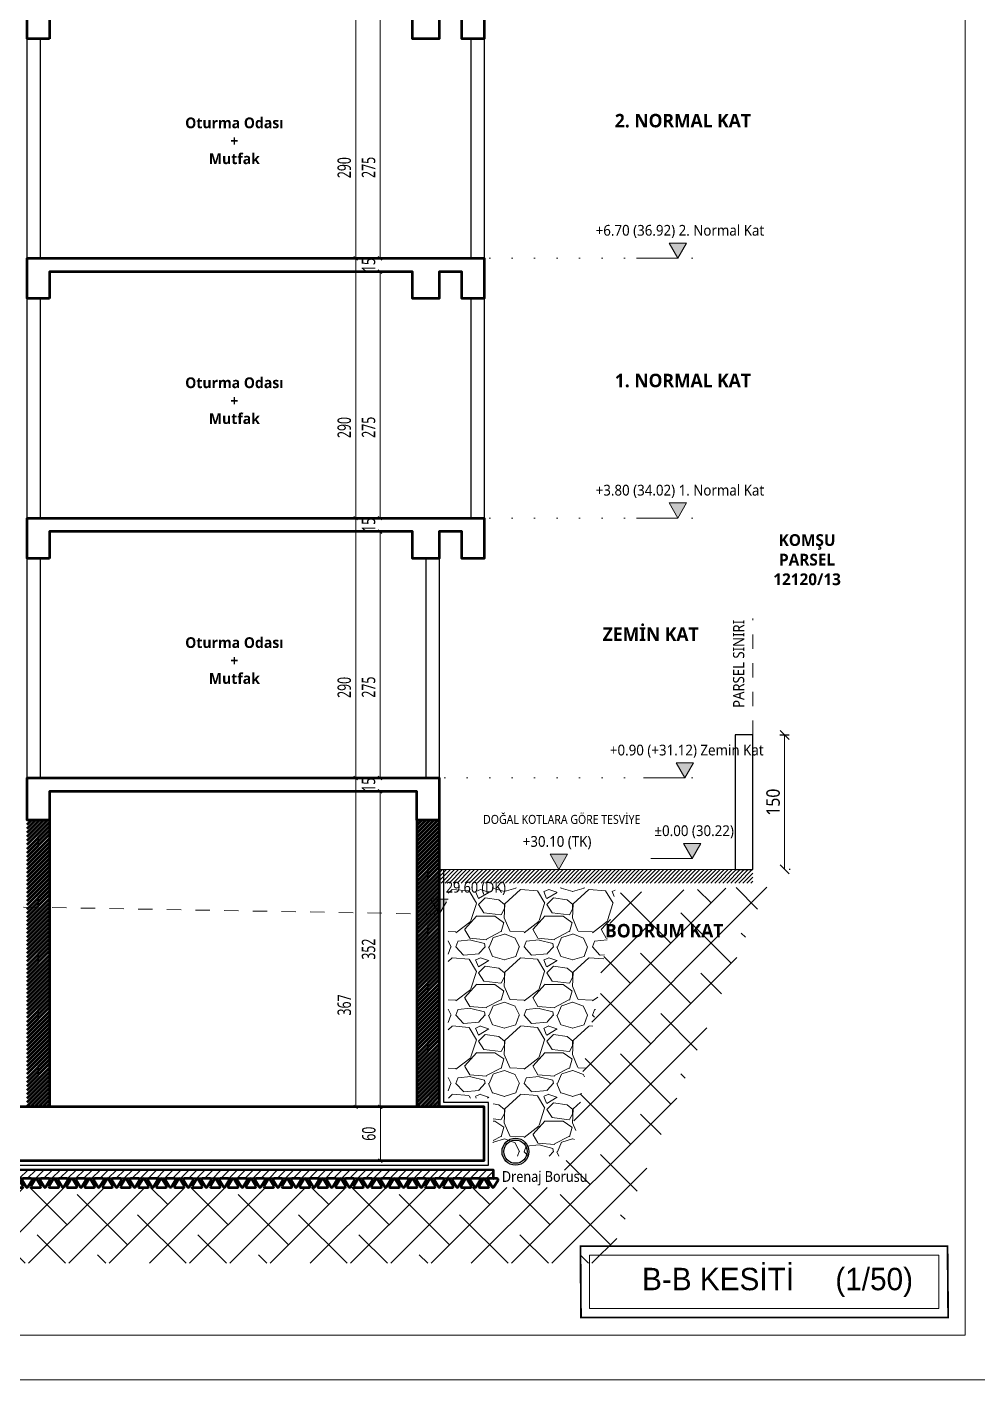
# Model space of a CAD drawing. Header units: metres. Extents: x 14968 to 56958, y -40276 to -31129.
# Drawn here: x 45283 to 46344, y -37376 to -35866 of the extents above; entities that cross this region are included whole.
import ezdxf
from ezdxf.enums import TextEntityAlignment as Align

# ---------------------------------------------------------------- set-up
doc = ezdxf.new("R2010")
doc.units = ezdxf.units.M
doc.linetypes.add('DOT', pattern=[0.25, 0, -0.25])
doc.linetypes.add('JIS_02_1.2', pattern=[64.008, 32.004, -32.004])
doc.layers.get('0').update_dxf_attribs({"lineweight": 13})
doc.layers.get('Defpoints').update_dxf_attribs({"lineweight": 9})
for name, color, linetype, lineweight in [('A ANTET', 7, 'Continuous', 13), ('A DIŞ ZEMİN', 7, 'Continuous', 50), ('A DUVAR', 7, 'Continuous', 25), ('A KESİT BETONARME', 1, 'Continuous', 50), ('A KESİT MERDİVEN', 1, 'Continuous', 50), ('A KOLON TARAMA', 1, 'Continuous', 15), ('A KOT KESİT', 51, 'Continuous', 15), ('A TABİİ ZEMİN ÇİZGİSİ', 81, 'JIS_02_1.2', 9), ('A TOPRAK', 17, 'Continuous', 5), ('A YAZI', 7, 'Continuous', 13), ('A YAZI MALZEME', 131, 'Continuous', 9), ('A YAZI VAZ', 7, 'Continuous', 13), ('A ÖLÇÜ KESİT', 31, 'Continuous', 9)]:
    doc.layers.add(name, color=color, linetype=linetype, lineweight=lineweight)
doc.layers.add('A KOT KESİT KAT HİZASI', color=7, linetype='DOT', lineweight=15, true_color=0xffff7f)
doc.layers.add('A YALITIM', color=6, linetype='BATTING')
doc.styles.add('HİB ARIAL 95', font='arial.ttf', dxfattribs={"width": 0.95})
doc.styles.add('HİB GENISO .9', font='GENISO.ttf', dxfattribs={"width": 0.9})
doc.styles.add('HİB Segoe Semibold', font='')
doc.styles.add('HİB Segoe Semilight .7', font='segoeuisl.ttf', dxfattribs={"width": 0.7})
doc.styles.add('HİB Segoe Semilight .95', font='segoeuisl.ttf', dxfattribs={"width": 0.9})
doc.styles.get('HİB Segoe Semibold').set_extended_font_data('Segoe UI Semibold')
doc.linetypes.add('BATTING', pattern='A,0.00254,-2.54,[134,ltypeshp.shx,S=2.54,R=0,X=-2.54,Y=0],-5.08,[134,ltypeshp.shx,S=2.54,R=180,X=2.54,Y=0],-2.54', length=10.16254)
doc.dimstyles.new('HİB', dxfattribs={"dimtxt": 12, "dimasz": 18, "dimexe": 5, "dimexo": 30, "dimgap": 5, "dimtad": 1, "dimdec": 0, "dimzin": 0, "dimdsep": 46, "dimtxsty": 'HİB GENISO .9', "dimblk": 'CLOSEDBLANK', "dimtsz": 5, "dimcen": 0.09, "dimclrd": 256, "dimclre": 256, "dimclrt": 256, "dimadec": 0, "dimazin": 0, "dimtfac": 1, "dimtdec": 4, "dimtix": 1, "dimtofl": 0, "dimtmove": 0, "dimatfit": 3, "dimfxl": 30, "dimfxlon": 1, "dimtvp": 1, "dimtolj": 1, "dimtzin": 0, "dimlwd": -1, "dimlwe": -3, "dimarcsym": 0})
doc.dimstyles.new('HİB İÇ', dxfattribs={"dimtxt": 15, "dimasz": 18, "dimexe": 3, "dimexo": 10, "dimgap": 5, "dimtad": 1, "dimdec": 0, "dimzin": 0, "dimdsep": 46, "dimtxsty": 'HİB Segoe Semilight .7', "dimblk": 'NONE', "dimblk1": 'NONE', "dimblk2": 'NONE', "dimtsz": 2, "dimcen": 0.09, "dimclrd": 256, "dimclre": 256, "dimclrt": 256, "dimadec": 0, "dimazin": 0, "dimtfac": 1, "dimtdec": 4, "dimtix": 1, "dimtofl": 0, "dimtmove": 0, "dimatfit": 3, "dimfxl": 10, "dimfxlon": 1, "dimtvp": 1, "dimtolj": 1, "dimtzin": 0, "dimlwd": -1, "dimlwe": -3, "dimarcsym": 0})

# ---------------------------------------------------------------- blocks, each defined once
blk = doc.blocks.new('*D784')
at = {"layer": 'A ÖLÇÜ KESİT', "lineweight": -3, "ltscale": 0.5, "transparency": 16777216}
for p, q in [((45639.9, -35834.1), (45646.9, -35834.1)), ((45649.1, -36124.1), (45646.9, -36124.1))]:
    blk.add_line(p, q, dxfattribs=at)
at = {"layer": 'A ÖLÇÜ KESİT', "ltscale": 0.5, "transparency": 16777216}
for p, q in [((45651.9, -35836.1), (45647.9, -35832.1)), ((45649.9, -36124.1), (45649.9, -35834.1)), ((45647.9, -36122.1), (45651.9, -36126.1))]:
    blk.add_line(p, q, dxfattribs=at)
at = {"layer": 'Defpoints', "color": 0, "transparency": 16777216}
for p in [(45649.9, -35834.1), (45649.9, -35834.1), (45659.1, -36124.1)]:
    blk.add_point(p, dxfattribs=at)
at = {"layer": 'A ÖLÇÜ KESİT', "ltscale": 0.5, "transparency": 16777216, "insert": (45637.1, -36023), "char_height": 15, "attachment_point": 5, "rotation": 90, "style": 'HİB Segoe Semilight .7'}
blk.add_mtext('\\A1;290', dxfattribs=at)
blk = doc.blocks.new('_None')
blk = doc.blocks.new('*D783')
at = {"layer": 'A ÖLÇÜ KESİT', "lineweight": -3, "ltscale": 0.5, "transparency": 16777216}
for p, q in [((45672.3, -35849.1), (45680, -35849.1)), ((45681.4, -36124.1), (45674, -36124.1))]:
    blk.add_line(p, q, dxfattribs=at)
at = {"layer": 'A ÖLÇÜ KESİT', "ltscale": 0.5, "transparency": 16777216}
for p, q in [((45679, -35851.1), (45675, -35847.1)), ((45677, -36124.1), (45677, -35849.1)), ((45675, -36122.1), (45679, -36126.1))]:
    blk.add_line(p, q, dxfattribs=at)
at = {"layer": 'Defpoints', "color": 0, "transparency": 16777216}
for p in [(45662.3, -35849.1), (45677, -35849.1), (45691.4, -36124.1)]:
    blk.add_point(p, dxfattribs=at)
at = {"layer": 'A ÖLÇÜ KESİT', "ltscale": 0.5, "transparency": 16777216, "insert": (45664.2, -36022.7), "char_height": 15, "attachment_point": 5, "rotation": 90, "style": 'HİB Segoe Semilight .7'}
blk.add_mtext('\\A1;275', dxfattribs=at)
blk = doc.blocks.new('*D774')
at = {"layer": 'A ÖLÇÜ KESİT', "ltscale": 0.5, "transparency": 16777216}
for p, q in [((45675, -36122.1), (45679, -36126.1)), ((45677, -36124.1), (45677, -36120.1)), ((45679, -36141.1), (45675, -36137.1)), ((45677, -36139.1), (45677, -36143.1))]:
    blk.add_line(p, q, dxfattribs=at)
at = {"layer": 'A ÖLÇÜ KESİT', "lineweight": -3, "ltscale": 0.5, "transparency": 16777216}
for p, q in [((45675, -36124.1), (45680, -36124.1)), ((45672.6, -36139.1), (45680, -36139.1))]:
    blk.add_line(p, q, dxfattribs=at)
at = {"layer": 'Defpoints', "color": 0, "transparency": 16777216}
for p in [(45665, -36124.1), (45677, -36124.1), (45662.6, -36139.1)]:
    blk.add_point(p, dxfattribs=at)
at = {"layer": 'A ÖLÇÜ KESİT', "ltscale": 0.5, "transparency": 16777216, "insert": (45664.2, -36131.6), "char_height": 15, "attachment_point": 5, "rotation": 90, "style": 'HİB Segoe Semilight .7'}
blk.add_mtext('\\A1;15', dxfattribs=at)
blk = doc.blocks.new('*D740')
at = {"layer": 'A ÖLÇÜ KESİT', "lineweight": -3, "ltscale": 0.5}
for p, q in [((46123.1, -36656.1), (46133.4, -36656.1)), ((46134.5, -36806.1), (46133.4, -36806.1))]:
    blk.add_line(p, q, dxfattribs=at)
at = {"layer": 'A ÖLÇÜ KESİT', "ltscale": 0.5}
for p, q in [((46133.4, -36661.1), (46123.4, -36651.1)), ((46128.4, -36806.1), (46128.4, -36656.1)), ((46123.4, -36801.1), (46133.4, -36811.1))]:
    blk.add_line(p, q, dxfattribs=at)
at = {"layer": 'Defpoints', "color": 0}
for p in [(46093.1, -36656.1), (46128.4, -36656.1), (46104.5, -36806.1)]:
    blk.add_point(p, dxfattribs=at)
at = {"layer": 'A ÖLÇÜ KESİT', "ltscale": 0.5, "insert": (46115.6, -36731.1), "char_height": 15, "attachment_point": 5, "rotation": 90, "style": 'HİB Segoe Semilight .95'}
blk.add_mtext('\\A1;150', dxfattribs=at)
blk = doc.blocks.new('_ClosedBlank')
at = {"color": 0, "linetype": 'ByBlock', "lineweight": -2}
for p, q in [((-1, 0.166667), (0, 0)), ((-1, 0.166667), (-1, -0.166667)), ((0, 0), (-1, -0.166667))]:
    blk.add_line(p, q, dxfattribs=at)
blk = doc.blocks.new('KOT KESİT')
at = {"layer": 'A KOT KESİT', "transparency": 33554687}
h = blk.add_hatch(color=256, dxfattribs=at)
h.dxf.hatch_style = 1
h.paths.add_polyline_path([(9.7, 16.9), (-9.7, 16.9), (0, 0)])
at = {"layer": 'A KOT KESİT'}
blk.add_line((0, 0), (46.1, 0), dxfattribs=at)
blk.add_lwpolyline([(9.7, 16.9), (-9.7, 16.9), (0, 0)], close=True, dxfattribs=at)
at = {"layer": 'A KOT KESİT', "ltscale": 100, "transparency": 33554687, "style": 'HİB Segoe Semilight .95', "width": 0.95}
blk.add_attdef('YAZI', text='', height=12, dxfattribs=at).set_placement((-2.1, 25.2), align=Align.CENTER)
blk = doc.blocks.new('TABİİ ZEMİN ÖLÇÜSÜ')
at = {"ltscale": 0.5}
h = blk.add_hatch(color=256, dxfattribs=at)
h.dxf.hatch_style = 1
h.paths.add_polyline_path([(9.7, 16.9), (-9.7, 16.9), (0, 0)])
blk.add_lwpolyline([(9.7, 16.9), (-9.7, 16.9), (0, 0)], close=True, dxfattribs=at)
at = {"ltscale": 0.5, "style": 'HİB Segoe Semilight .95', "width": 0.9}
blk.add_attdef('KOT', text='', height=12, dxfattribs=at).set_placement((-0.1, 30.3), align=Align.MIDDLE)
blk = doc.blocks.new('*D793')
at = {"layer": 'A ÖLÇÜ KESİT', "lineweight": -3, "ltscale": 0.5}
for p, q in [((45686.4, -37071.1), (45674.3, -37071.1)), ((45686.4, -37131.1), (45674.3, -37131.1))]:
    blk.add_line(p, q, dxfattribs=at)
at = {"layer": 'A ÖLÇÜ KESİT', "ltscale": 0.5}
for p, q in [((45679.3, -37073.1), (45675.3, -37069.1)), ((45677.3, -37071.1), (45677.3, -37131.1)), ((45675.3, -37129.1), (45679.3, -37133.1))]:
    blk.add_line(p, q, dxfattribs=at)
at = {"layer": 'Defpoints', "color": 0}
for p in [(45696.4, -37071.1), (45677.3, -37131.1), (45696.4, -37131.1)]:
    blk.add_point(p, dxfattribs=at)
at = {"layer": 'A ÖLÇÜ KESİT', "ltscale": 0.5, "insert": (45664.5, -37101.1), "char_height": 15, "attachment_point": 5, "rotation": 90, "style": 'HİB Segoe Semilight .7'}
blk.add_mtext('\\A1;60', dxfattribs=at)
blk = doc.blocks.new('*D792')
at = {"layer": 'A ÖLÇÜ KESİT', "ltscale": 0.5}
for p, q in [((45679, -36721.1), (45675, -36717.1)), ((45677, -37071.1), (45677, -36719.1)), ((45675, -37069.1), (45679, -37073.1))]:
    blk.add_line(p, q, dxfattribs=at)
at = {"layer": 'A ÖLÇÜ KESİT', "lineweight": -3, "ltscale": 0.5}
for p, q in [((45681.7, -36719.1), (45674, -36719.1)), ((45667.3, -37071.1), (45674, -37071.1))]:
    blk.add_line(p, q, dxfattribs=at)
at = {"layer": 'Defpoints', "color": 0}
for p in [(45677, -36719.1), (45691.7, -36719.1), (45677.3, -37071.1)]:
    blk.add_point(p, dxfattribs=at)
at = {"layer": 'A ÖLÇÜ KESİT', "ltscale": 0.5, "insert": (45664.2, -36895.1), "char_height": 15, "attachment_point": 5, "rotation": 90, "style": 'HİB Segoe Semilight .7'}
blk.add_mtext('\\A1;352', dxfattribs=at)
blk = doc.blocks.new('*D780')
at = {"layer": 'A ÖLÇÜ KESİT', "lineweight": -3, "ltscale": 0.5, "transparency": 16777216}
for p, q in [((45639.9, -36414.1), (45646.9, -36414.1)), ((45649.1, -36704.1), (45646.9, -36704.1))]:
    blk.add_line(p, q, dxfattribs=at)
at = {"layer": 'A ÖLÇÜ KESİT', "ltscale": 0.5, "transparency": 16777216}
for p, q in [((45651.9, -36416.1), (45647.9, -36412.1)), ((45649.9, -36704.1), (45649.9, -36414.1)), ((45647.9, -36702.1), (45651.9, -36706.1))]:
    blk.add_line(p, q, dxfattribs=at)
at = {"layer": 'Defpoints', "color": 0, "transparency": 16777216}
for p in [(45649.9, -36414.1), (45649.9, -36414.1), (45659.1, -36704.1)]:
    blk.add_point(p, dxfattribs=at)
at = {"layer": 'A ÖLÇÜ KESİT', "ltscale": 0.5, "transparency": 16777216, "insert": (45637.1, -36603), "char_height": 15, "attachment_point": 5, "rotation": 90, "style": 'HİB Segoe Semilight .7'}
blk.add_mtext('\\A1;290', dxfattribs=at)
blk = doc.blocks.new('*D779')
at = {"layer": 'A ÖLÇÜ KESİT', "ltscale": 0.5}
for p, q in [((45651.9, -36706.1), (45647.9, -36702.1)), ((45649.9, -37071.1), (45649.9, -36704.1)), ((45647.9, -37069.1), (45651.9, -37073.1))]:
    blk.add_line(p, q, dxfattribs=at)
at = {"layer": 'A ÖLÇÜ KESİT', "lineweight": -3, "ltscale": 0.5}
for p, q in [((45649.1, -36704.1), (45646.9, -36704.1)), ((45649.1, -37071.1), (45646.9, -37071.1))]:
    blk.add_line(p, q, dxfattribs=at)
at = {"layer": 'Defpoints', "color": 0}
for p in [(45649.9, -36704.1), (45659.1, -36704.1), (45659.1, -37071.1)]:
    blk.add_point(p, dxfattribs=at)
at = {"layer": 'A ÖLÇÜ KESİT', "ltscale": 0.5, "insert": (45637.1, -36957.4), "char_height": 15, "attachment_point": 5, "rotation": 90, "style": 'HİB Segoe Semilight .7'}
blk.add_mtext('\\A1;367', dxfattribs=at)
blk = doc.blocks.new('*D773')
at = {"layer": 'A ÖLÇÜ KESİT', "lineweight": -3, "ltscale": 0.5, "transparency": 16777216}
for p, q in [((45672.9, -36414.1), (45680, -36414.1)), ((45672.3, -36429.1), (45680, -36429.1))]:
    blk.add_line(p, q, dxfattribs=at)
at = {"layer": 'A ÖLÇÜ KESİT', "ltscale": 0.5, "transparency": 16777216}
for p, q in [((45675, -36412.1), (45679, -36416.1)), ((45677, -36414.1), (45677, -36410.1)), ((45679, -36431.1), (45675, -36427.1)), ((45677, -36429.1), (45677, -36433.1))]:
    blk.add_line(p, q, dxfattribs=at)
at = {"layer": 'Defpoints', "color": 0, "transparency": 16777216}
for p in [(45662.9, -36414.1), (45677, -36414.1), (45662.3, -36429.1)]:
    blk.add_point(p, dxfattribs=at)
at = {"layer": 'A ÖLÇÜ KESİT', "ltscale": 0.5, "transparency": 16777216, "insert": (45664.2, -36421.6), "char_height": 15, "attachment_point": 5, "rotation": 90, "style": 'HİB Segoe Semilight .7'}
blk.add_mtext('\\A1;15', dxfattribs=at)
blk = doc.blocks.new('*D772')
at = {"layer": 'A ÖLÇÜ KESİT', "lineweight": -3, "ltscale": 0.5, "transparency": 16777216}
for p, q in [((45672.3, -36429.1), (45680, -36429.1)), ((45681.4, -36704.1), (45674, -36704.1))]:
    blk.add_line(p, q, dxfattribs=at)
at = {"layer": 'A ÖLÇÜ KESİT', "ltscale": 0.5, "transparency": 16777216}
for p, q in [((45679, -36431.1), (45675, -36427.1)), ((45677, -36704.1), (45677, -36429.1)), ((45675, -36702.1), (45679, -36706.1))]:
    blk.add_line(p, q, dxfattribs=at)
at = {"layer": 'Defpoints', "color": 0, "transparency": 16777216}
for p in [(45662.3, -36429.1), (45677, -36429.1), (45691.4, -36704.1)]:
    blk.add_point(p, dxfattribs=at)
at = {"layer": 'A ÖLÇÜ KESİT', "ltscale": 0.5, "transparency": 16777216, "insert": (45664.2, -36602.7), "char_height": 15, "attachment_point": 5, "rotation": 90, "style": 'HİB Segoe Semilight .7'}
blk.add_mtext('\\A1;275', dxfattribs=at)
blk = doc.blocks.new('*D771')
at = {"layer": 'A ÖLÇÜ KESİT', "ltscale": 0.5, "transparency": 16777216}
for p, q in [((45675, -36702.1), (45679, -36706.1)), ((45677, -36704.1), (45677, -36700.1)), ((45679, -36721.1), (45675, -36717.1)), ((45677, -36719.1), (45677, -36723.1))]:
    blk.add_line(p, q, dxfattribs=at)
at = {"layer": 'A ÖLÇÜ KESİT', "lineweight": -3, "ltscale": 0.5, "transparency": 16777216}
for p, q in [((45681.4, -36704.1), (45674, -36704.1)), ((45681.7, -36719.1), (45674, -36719.1))]:
    blk.add_line(p, q, dxfattribs=at)
at = {"layer": 'Defpoints', "color": 0, "transparency": 16777216}
for p in [(45677, -36704.1), (45691.4, -36704.1), (45691.7, -36719.1)]:
    blk.add_point(p, dxfattribs=at)
at = {"layer": 'A ÖLÇÜ KESİT', "ltscale": 0.5, "transparency": 16777216, "insert": (45664.2, -36711.6), "char_height": 15, "attachment_point": 5, "rotation": 90, "style": 'HİB Segoe Semilight .7'}
blk.add_mtext('\\A1;15', dxfattribs=at)
blk = doc.blocks.new('*D782')
at = {"layer": 'A ÖLÇÜ KESİT', "lineweight": -3, "ltscale": 0.5, "transparency": 16777216}
for p, q in [((45639.9, -36124.1), (45646.9, -36124.1)), ((45649.1, -36414.1), (45646.9, -36414.1))]:
    blk.add_line(p, q, dxfattribs=at)
at = {"layer": 'A ÖLÇÜ KESİT', "ltscale": 0.5, "transparency": 16777216}
for p, q in [((45651.9, -36126.1), (45647.9, -36122.1)), ((45649.9, -36414.1), (45649.9, -36124.1)), ((45647.9, -36412.1), (45651.9, -36416.1))]:
    blk.add_line(p, q, dxfattribs=at)
at = {"layer": 'Defpoints', "color": 0, "transparency": 16777216}
for p in [(45649.9, -36124.1), (45649.9, -36124.1), (45659.1, -36414.1)]:
    blk.add_point(p, dxfattribs=at)
at = {"layer": 'A ÖLÇÜ KESİT', "ltscale": 0.5, "transparency": 16777216, "insert": (45637.1, -36313), "char_height": 15, "attachment_point": 5, "rotation": 90, "style": 'HİB Segoe Semilight .7'}
blk.add_mtext('\\A1;290', dxfattribs=at)
blk = doc.blocks.new('*D781')
at = {"layer": 'A ÖLÇÜ KESİT', "lineweight": -3, "ltscale": 0.5, "transparency": 16777216}
for p, q in [((45672.3, -36139.1), (45680, -36139.1)), ((45681.4, -36414.1), (45674, -36414.1))]:
    blk.add_line(p, q, dxfattribs=at)
at = {"layer": 'A ÖLÇÜ KESİT', "ltscale": 0.5, "transparency": 16777216}
for p, q in [((45679, -36141.1), (45675, -36137.1)), ((45677, -36414.1), (45677, -36139.1)), ((45675, -36412.1), (45679, -36416.1))]:
    blk.add_line(p, q, dxfattribs=at)
at = {"layer": 'Defpoints', "color": 0, "transparency": 16777216}
for p in [(45662.3, -36139.1), (45677, -36139.1), (45691.4, -36414.1)]:
    blk.add_point(p, dxfattribs=at)
at = {"layer": 'A ÖLÇÜ KESİT', "ltscale": 0.5, "transparency": 16777216, "insert": (45664.2, -36312.7), "char_height": 15, "attachment_point": 5, "rotation": 90, "style": 'HİB Segoe Semilight .7'}
blk.add_mtext('\\A1;275', dxfattribs=at)
blk = doc.blocks.new('*U726')
at = {"layer": 'A KESİT BETONARME', "ltscale": 0.5}
for points in [[(-10.5, -3.3, 0.57735), (-9.5, -5), (-0.5, -5, 0.57735), (0.4, -3.3), (-4.1, 4.4, 0.57735), (-6, 4.4)], [(10.5, 3.3, 0.57735), (9.5, 5), (0.5, 5, 0.57735), (-0.4, 3.3), (4.1, -4.4, 0.57735), (6, -4.4)]]:
    blk.add_lwpolyline(points, format="xyb", close=True, dxfattribs=at)
blk = doc.blocks.new('*U725')
at = {"layer": 'A KESİT BETONARME', "color": 0, "linetype": 'ByBlock', "lineweight": -2, "transparency": 16777216}
for p in [(0, 0), (20, 0), (40, 0), (60, 0), (80, 0), (100, 0), (120, 0), (140, 0), (160, 0), (180, 0), (200, 0), (220, 0), (240, 0), (260, 0), (280, 0), (300, 0), (320, 0), (340, 0), (360, 0), (380, 0), (400, 0), (420, 0), (440, 0), (460, 0), (480, 0), (500, 0), (520, 0), (540, 0), (560, 0), (580, 0), (600, 0), (620, 0), (640, 0), (660, 0), (680, 0), (700, 0), (720, 0), (740, 0), (760, 0), (780, 0), (800, 0), (820, 0), (840, 0), (860, 0), (880, 0), (900, 0), (920, 0), (940, 0), (960, 0), (980, 0), (1000, 0), (1020, 0), (1040, 0), (1060, 0), (1080, 0), (1100, 0), (1120, 0), (1140, 0), (1160, 0), (1180, 0), (1200, 0), (1220, 0), (1240, 0), (1260, 0), (1280, 0)]:
    blk.add_blockref('*U726', p, dxfattribs=at)

msp = doc.modelspace()

# ---------------------------------------------------------------- hatches: boundary and pattern name
at = {"layer": 'A DUVAR', "ltscale": 0.5, "true_color": 0x848484, "transparency": 33554687}
h = msp.add_hatch(dxfattribs=at)
h.set_pattern_fill('ANSI31', color=252)
h.set_pattern_definition([(45, (2087.4495, -5372.5457), (-2.24506403, 2.24506403), [])])
h.paths.add_polyline_path([(46092.9, -36821.3), (46092.9, -36806.3), (45743.3, -36806.3), (45743.3, -36821.3)])
at = {"layer": 'A KESİT MERDİVEN', "ltscale": 0.5, "transparency": 33554687}
h = msp.add_hatch(dxfattribs=at)
h.set_pattern_fill('ANSI31', color=256)
h.paths.add_polyline_path([(44598.1, -36751.1), (44573.1, -36751.1), (44573.1, -37071.1), (44598.1, -37071.1)])
h.paths.add_polyline_path([(45033.1, -36751.1), (45008.1, -36751.1), (45008.1, -37071.1), (45033.1, -37071.1), (45033.1, -36813.4), (45033.1, -36794.1)])
h.paths.add_polyline_path([(45308.1, -36751.1), (45283.1, -36751.1), (45283.1, -36794.1), (45283.1, -36813.4), (45283.1, -37071.1), (45308.1, -37071.1)])
h.paths.add_polyline_path([(45743.1, -37071.1), (45743.1, -36751.1), (45718.1, -36751.1), (45718.1, -37071.1)])
at = {"layer": 'A KOLON TARAMA', "ltscale": 100, "transparency": 33554687}
h = msp.add_hatch(dxfattribs=at)
h.set_pattern_fill('ANSI31', color=256, scale=2)
h.set_pattern_definition([(45, (25742.297, -31933.692), (-4.490128, 4.490128), [])])
h.paths.add_polyline_path([(44513.1, -37141.1), (45803.1, -37141.3), (45803.1, -37151.3), (44513.1, -37151.1)])
at = {"layer": 'A TOPRAK', "ltscale": 0.5, "transparency": 33554687}
h = msp.add_hatch(dxfattribs=at)
h.set_pattern_fill('ANSI38-METRIC', color=256, scale=10)
h.set_pattern_definition([(45, (0, -2), (-22.45064, 22.45064), []), (135, (0, -2), (-67.351921, 22.45064), [79.375, -47.625])])
h.paths.add_polyline_path([(44379.8, -36941.9), (44375.5, -36811.2), (44050.7, -36811.2), (44232.5, -37245.7), (45929.3, -37245.7), (46109.1, -36824.9), (45939.8, -36832.4), (45879.3, -37161.1), (44435.9, -37161.1)])
at = {"layer": 'A TOPRAK', "ltscale": 0.5, "true_color": 0x848484, "transparency": 33554687}
h = msp.add_hatch(dxfattribs=at)
h.set_pattern_fill('GRAVL1', color=252, scale=3)
h.set_pattern_definition([(228.0128, (2207.46, -5346.359), (-609.5998653, -685.80010223), [10.25164, -1014.91451]), (184.9697, (2200.6022, -5353.979), (914.40008013, 76.1993376), [17.59214, -1741.62148]), (132.5104, (2183.076, -5355.503), (761.99929274, -838.20066095), [12.40445, -1228.04164]), (267.2737, (2153.3582, -5374.553), (76.19969655, 1524.00002248), [16.02014, -1585.99312]), (292.8337, (2152.596, -5390.555), (-381.0007548, 914.39972658), [15.70901, -1555.19422]), (357.2737, (2158.6922, -5405.033), (-1524.00002248, 76.19969655), [16.02014, -1585.99312]), (37.6942, (2174.6942, -5405.795), (-990.60055974, -761.99926887), [21.18581, -2097.39349]), (72.2553, (2191.4582, -5392.841), (533.40082012, 1676.39971282), [20.00159, -1980.15766]), (121.4296, (2197.5542, -5373.791), (-609.60062744, 990.59962178), [16.07439, -1591.36636]), (175.2364, (2189.172, -5360.075), (838.2000721, -76.1993548), [18.3514, -899.21814]), (222.3974, (2170.8842, -5358.551), (-914.40056015, -838.19939665), [23.73234, -2349.50317]), (138.8141, (2228.796, -5375.315), (-533.4002245, 457.1997953), [8.10014, -801.91691]), (171.4692, (2222.7, -5369.981), (990.5998693, -152.40060275), [15.41046, -1525.63914]), (225, (2207.46, -5367.695), (-1e-14, -76.200024), [10.77628, -96.98675]), (203.1986, (2202.126, -5358.551), (380.9999795, 152.400101), [5.80324, -574.51866]), (291.8014, (2196.792, -5360.837), (-76.199993, 228.6000208), [8.20697, -402.1426]), (30.9638, (2199.84, -5368.457), (228.5998493, 152.4001892), [13.32959, -430.98895]), (161.5651, (2211.27, -5361.6), (152.400033, -76.199878), [9.63861, -231.32697]), (16.3895, (2152.596, -5360.837), (762.00016752, 228.5994445), [13.50264, -1336.76479]), (70.3462, (2165.55, -5357.027), (-304.79963785, -838.20016273), [11.32797, -1121.46649]), (293.1986, (2211.27, -5346.359), (-152.400101, 380.9999795), [11.6064, -568.7155]), (343.6105, (2215.842, -5357.027), (-762.00016752, 228.5994445), [13.50264, -1336.76479]), (339.444, (2152.596, -5408.081), (-381.0001406, 152.399695), [13.02106, -638.03205]), (294.7751, (2164.788, -5412.653), (-380.9994048, 838.20026074), [10.91016, -1080.1078]), (66.8014, (2212.032, -5422.559), (152.400101, 380.9999795), [11.6064, -568.7155]), (17.354, (2216.604, -5411.891), (-990.60015386, -304.79958107), [12.77348, -1264.57131]), (69.444, (2174.694, -5422.559), (-152.399695, -381.0001406), [6.51053, -644.54258]), (101.3099, (2207.46, -5422.559), (-76.1998196, 304.8000573), [3.88544, -384.65981]), (165.9638, (2206.698, -5418.75), (228.6000416, -76.199852), [15.70901, -298.47159]), (186.009, (2191.458, -5414.939), (761.99998102, 76.199948), [14.55801, -1441.24093]), (303.6901, (2199.84, -5375.315), (-76.200102, 152.399966), [10.98972, -263.75327]), (353.1572, (2205.9362, -5384.459), (1295.39995165, -152.40060944), [19.1867, -1899.4803]), (60.9454, (2224.986, -5386.745), (-304.8000021, -533.4000293), [7.84525, -776.68176]), (90, (2228.796, -5379.89), (-76.2, 76.2), [4.572, -71.628]), (120.2564, (2189.934, -5412.653), (304.7996104, -533.40018714), [10.58601, -1048.01822]), (48.0128, (2184.6, -5403.509), (609.5998653, 685.80010223), [20.50329, -1004.66286]), (0, (2198.316, -5388.27), (76.2, 76.2), [19.812, -56.388]), (325.3048, (2218.128, -5388.269), (-761.99956253, 533.40065605), [12.04829, -1192.77948]), (254.0546, (2228.034, -5395.127), (-76.1999916, -304.8000097), [11.09487, -543.64951]), (207.646, (2224.9862, -5405.795), (-1447.7996805, -762.00058774), [18.06435, -1788.37392]), (175.4261, (2208.9842, -5414.177), (-990.60004254, 76.19960385), [19.11088, -1891.97544])])
h.paths.add_polyline_path([(45939.8, -36826.4), (45753.1, -36826.4), (45753.1, -37061.3), (45803.1, -37061.3), (45803.1, -37126.3), (45890.7, -37126.3)])

# ---------------------------------------------------------------- linework, layer by layer
at = {"layer": 'A ANTET'}
msp.add_lwpolyline([(28638.9, -34475.9), (56958.3, -34475.9), (56958.3, -37375.9), (28638.9, -37375.9)], close=True, dxfattribs=at)
at = {"layer": 'A ANTET', "linetype": 'ByBlock', "ltscale": 100}
msp.add_lwpolyline([(45901.2, -37306.2, 2.02, 2.02, 0), (46310.9, -37306.2, 2.02, 2.02, 0), (46310.2, -37226.5, 2.02, 2.02, 0), (45900.6, -37226.5, 2.02, 2.02, 0)], format="xyseb", close=True, dxfattribs=at)
msp.add_lwpolyline([(45910.7, -37236.6), (46300.4, -37236.6), (46300.4, -37296.1), (45910.7, -37296.1)], close=True, dxfattribs=at)
at = {"layer": 'A DIŞ ZEMİN', "ltscale": 0.5}
msp.add_lwpolyline([(46093.1, -36806.1, 1, 1, 0), (45743.1, -36806.1, 1, 1, 0)], format="xyseb", dxfattribs=at)
at = {"layer": 'A DUVAR', "ltscale": 0.5}
for p, q in [((45283.1, -36124.1), (45283.1, -35879.1)), ((45298.1, -36124.1), (45298.1, -35879.1)), ((45778.1, -35879.1), (45778.1, -36124.1)), ((45793.1, -35879.1), (45793.1, -36124.1)), ((45283.1, -36414.1), (45283.1, -36169.1)), ((45298.1, -36414.1), (45298.1, -36169.1)), ((45778.1, -36169.1), (45778.1, -36414.1)), ((45793.1, -36169.1), (45793.1, -36414.1)), ((45283.1, -36704.1), (45283.1, -36459.1)), ((45298.1, -36704.1), (45298.1, -36459.1)), ((45728.1, -36459.1), (45728.1, -36704.1)), ((45743.1, -36459.1), (45743.1, -36704.1))]:
    msp.add_line(p, q, dxfattribs=at)
at = {"layer": 'A DUVAR'}
msp.add_lwpolyline([(46093.1, -36656.1), (46073.1, -36656.1), (46073.1, -36806.1), (46093.1, -36806.1)], close=True, dxfattribs=at)
at = {"layer": 'A DUVAR', "linetype": 'ByBlock', "ltscale": 100}
for radius in [15, 13]:
    msp.add_circle((45828.1, -37121.1), radius, dxfattribs=at)
at = {"layer": 'A KESİT BETONARME', "ltscale": 0.5}
for p, q in [((45308.1, -36751.1), (45308.1, -37071.1)), ((45718.1, -36751.1), (45718.1, -37071.1)), ((45743.1, -36751.1), (45743.1, -37071.1))]:
    msp.add_line(p, q, dxfattribs=at)
for points in [[(45308.1, -35879.1), (45283.1, -35879.1), (45283.1, -35834.1), (45793.1, -35834.1), (45793.1, -35879.1), (45768.1, -35879.1), (45768.1, -35849.1), (45743.1, -35849.1), (45743.1, -35879.1), (45713.1, -35879.1), (45713.1, -35849.1), (45308.1, -35849.1)], [(45308.1, -36169.1), (45283.1, -36169.1), (45283.1, -36124.1), (45793.1, -36124.1), (45793.1, -36169.1), (45768.1, -36169.1), (45768.1, -36139.1), (45743.1, -36139.1), (45743.1, -36169.1), (45713.1, -36169.1), (45713.1, -36139.1), (45308.1, -36139.1)], [(45308.1, -36459.1), (45283.1, -36459.1), (45283.1, -36414.1), (45793.1, -36414.1), (45793.1, -36459.1), (45768.1, -36459.1), (45768.1, -36429.1), (45743.1, -36429.1), (45743.1, -36459.1), (45713.1, -36459.1), (45713.1, -36429.1), (45308.1, -36429.1)], [(45743.1, -36751.1), (45718.1, -36751.1), (45718.1, -36719.1), (45308.1, -36719.1), (45308.1, -36751.1), (45283.1, -36751.1), (45283.1, -36704.1), (45743.1, -36704.1)], [(44523.1, -37131.1), (45793.1, -37131.1), (45793.1, -37071.1), (44523.1, -37071.1)]]:
    msp.add_lwpolyline(points, close=True, dxfattribs=at)
at = {"layer": 'A KESİT BETONARME', "linetype": 'ByBlock', "ltscale": 100}
msp.add_lwpolyline([(44513.1, -37141.1), (45803.1, -37141.3), (45803.1, -37151.3), (44513.1, -37151.1)], close=True, dxfattribs=at)
at = {"layer": 'A KOT KESİT KAT HİZASI', "ltscale": 100}
for p, q in [((46025.2, -36124.1), (44448.5, -36124.1)), ((46025.2, -36414.1), (44448.5, -36414.1)), ((46025.2, -36704.1), (44448.5, -36704.1))]:
    msp.add_line(p, q, dxfattribs=at)
at = {"layer": 'A TABİİ ZEMİN ÇİZGİSİ', "ltscale": 0.5}
for p, q in [((46093.1, -36656.1), (46093.1, -36526.1)), ((45743.1, -36856.1), (44573.1, -36836.1))]:
    msp.add_line(p, q, dxfattribs=at)
at = {"layer": 'A YALITIM', "ltscale": 0.5}
msp.add_lwpolyline([(44568.1, -36796.1), (44568.1, -37066.1), (44518.1, -37066.1), (44518.1, -37136.1), (45798.1, -37136.1), (45798.1, -37066.1), (45748.1, -37066.1), (45748.1, -36806.1)], dxfattribs=at)
at = {"layer": 'A YAZI VAZ', "ltscale": 0.5}
msp.add_lwpolyline([(43800.4, -34525.9), (46330, -34525.9), (46330, -37325.9), (43800.4, -37325.9)], close=True, dxfattribs=at)

# ---------------------------------------------------------------- block references
at = {"layer": 'A KESİT BETONARME', "linetype": 'ByBlock', "ltscale": 100}
msp.add_blockref('*U725', (44518.1, -37156.1), dxfattribs=at)
at = {"layer": 'A KOT KESİT'}
ref = msp.add_blockref('KOT KESİT', (46009.4, -36124.1), dxfattribs=dict(at, xscale=-1))
ref.add_attrib('YAZI', '+6.70 (36.92) 2. Normal Kat', dxfattribs={"ltscale": 100, "transparency": 33554687, "height": 12, "style": 'HİB Segoe Semilight .95', "width": 0.95}).set_placement((46011.6, -36098.9), align=Align.CENTER)
ref = msp.add_blockref('KOT KESİT', (46009.4, -36414.1), dxfattribs=dict(at, xscale=-1))
ref.add_attrib('YAZI', '+3.80 (34.02) 1. Normal Kat', dxfattribs={"ltscale": 100, "transparency": 33554687, "height": 12, "style": 'HİB Segoe Semilight .95', "width": 0.95}).set_placement((46011.6, -36388.9), align=Align.CENTER)
ref = msp.add_blockref('KOT KESİT', (46017, -36704.1), dxfattribs=dict(at, xscale=-1))
ref.add_attrib('YAZI', '+0.90 (+31.12) Zemin Kat', dxfattribs={"ltscale": 100, "transparency": 33554687, "height": 12, "style": 'HİB Segoe Semilight .95', "width": 0.95}).set_placement((46019.2, -36678.9), align=Align.CENTER)
ref = msp.add_blockref('KOT KESİT', (46025.3, -36794.1), dxfattribs=dict(at, xscale=-1))
ref.add_attrib('YAZI', '%%P0.00 (30.22)', dxfattribs={"ltscale": 100, "transparency": 33554687, "height": 12, "style": 'HİB Segoe Semilight .95', "width": 0.95}).set_placement((46027.5, -36768.9), align=Align.CENTER)
msp.add_blockref('KOT KESİT', (45876.6, -36806.1), dxfattribs=at).add_auto_attribs({'YAZI': '+30.10 (TK)'})
at = {"layer": 'A TABİİ ZEMİN ÇİZGİSİ', "color": 2, "ltscale": 0.5}
ref = msp.add_blockref('TABİİ ZEMİN ÖLÇÜSÜ', (45743.1, -36856.1), dxfattribs=at)
ref.add_attrib('KOT', '29.60 (DK)', dxfattribs={"ltscale": 0.5, "height": 12, "style": 'HİB Segoe Semilight .95', "width": 0.9}).set_placement((45783.9, -36827.2), align=Align.MIDDLE)

# ---------------------------------------------------------------- texts
at = {"layer": 'A ANTET', "linetype": 'ByBlock', "ltscale": 100, "insert": (46120.5, -37267), "char_height": 25, "width": 380.289, "attachment_point": 5, "style": 'HİB ARIAL 95'}
msp.add_mtext('B-B KESİTİ     (1/50)', dxfattribs=at)
at = {"layer": 'A YAZI', "ltscale": 100}
for s, insert, char_height, width, attachment_point, style in [('\\pxi-3,l4,qc,t4;2. NORMAL KAT', (45874.4, -35963), 15, 265.894, 1, 'HİB Segoe Semibold'), ('Oturma Odası\\P+\\PMutfak', (45514.4, -36019.2), 12, 257.244, 8, 'HİB Segoe Semibold'), ('Oturma Odası\\P+\\PMutfak', (45514.4, -36309.2), 12, 257.244, 8, 'HİB Segoe Semibold'), ('\\pxi-3,l4,qc,t4;1. NORMAL KAT', (45874.4, -36253), 15, 265.894, 1, 'HİB Segoe Semibold'), ('\\pxqc;KOMŞU\\PPARSEL\\P12120/13', (46139, -36432), 13.125, 28.908, 1, 'HİB Segoe Semibold'), ('\\pxqc;ZEMİN KAT', (45866.5, -36536.1), 15, 224.885, 1, 'HİB Segoe Semibold'), ('Oturma Odası\\P+\\PMutfak', (45514.4, -36599.2), 12, 257.244, 8, 'HİB Segoe Semibold'), ('\\pxqc;DOĞAL KOTLARA GÖRE TESVİYE', (45743.1, -36745.3), 10, 273.264, 1, 'HİB Segoe Semilight .95'), ('\\pxqc;BODRUM KAT', (45881.6, -36867), 15, 224.885, 1, 'HİB Segoe Semibold')]:
    msp.add_mtext(s, dxfattribs=dict(at, insert=insert, char_height=char_height, width=width, attachment_point=attachment_point, style=style))
at = {"layer": 'A YAZI', "ltscale": 0.5, "insert": (46083.5, -36657.1), "char_height": 12.5, "width": 160.632, "attachment_point": 7, "rotation": 90, "style": 'HİB Segoe Semilight .95'}
msp.add_mtext('\\pxqc;PARSEL SINIRI', dxfattribs=at)
at = {"layer": 'A YAZI MALZEME', "ltscale": 100, "insert": (45908.4, -37142.8), "char_height": 12, "width": 104.156, "attachment_point": 3, "style": 'HİB Segoe Semilight .95'}
msp.add_mtext('Drenaj Borusu', dxfattribs=at)

# ---------------------------------------------------------------- dimensions: what is measured, and where the dimension line sits
at = {"layer": 'A ÖLÇÜ KESİT', "ltscale": 0.5}
for base, p1, p2, picture, middle in [((45649.9, -35834.1), (45659.1, -36124.1), (45649.9, -35834.1), '*D784', (45649.9, -36023)), ((45677, -35849.1), (45691.4, -36124.1), (45662.3, -35849.1), '*D783', (45677, -36022.7)), ((45649.9, -36124.1), (45659.1, -36414.1), (45649.9, -36124.1), '*D782', (45649.9, -36313)), ((45677, -36139.1), (45691.4, -36414.1), (45662.3, -36139.1), '*D781', (45677, -36312.7)), ((45649.9, -36414.1), (45659.1, -36704.1), (45649.9, -36414.1), '*D780', (45649.9, -36603)), ((45677, -36429.1), (45691.4, -36704.1), (45662.3, -36429.1), '*D772', (45677, -36602.7)), ((45649.9, -36704.1), (45659.1, -37071.1), (45659.1, -36704.1), '*D779', (45649.9, -36957.4))]:
    dim = msp.add_linear_dim(base=base, p1=p1, p2=p2, angle=90, dimstyle='HİB İÇ', dxfattribs=at)
    dim.commit()
    dim.dimension.update_dxf_attribs({"geometry": picture, "text_midpoint": middle, "dimtype": 160})
for base, p1, p2, picture, middle in [((45677, -36124.1), (45662.6, -36139.1), (45665, -36124.1), '*D774', (45664.2, -36131.6)), ((45677, -36414.1), (45662.3, -36429.1), (45662.9, -36414.1), '*D773', (45664.2, -36421.6)), ((45677, -36704.1), (45691.7, -36719.1), (45691.4, -36704.1), '*D771', (45664.2, -36711.6)), ((45677, -36719.1), (45677.3, -37071.1), (45691.7, -36719.1), '*D792', (45664.2, -36895.1)), ((45677.3, -37131.1), (45696.4, -37071.1), (45696.4, -37131.1), '*D793', (45664.5, -37101.1))]:
    dim = msp.add_linear_dim(base=base, p1=p1, p2=p2, angle=90, dimstyle='HİB İÇ', dxfattribs=at)
    dim.commit()
    dim.dimension.update_dxf_attribs({"geometry": picture, "text_midpoint": middle})
dim = msp.add_linear_dim(base=(46128.4, -36656.1), p1=(46104.5, -36806.1), p2=(46093.1, -36656.1), angle=90, dimstyle='HİB', override={"dimtxt": 15, "dimtxsty": 'HİB Segoe Semilight .95'}, dxfattribs=at)
dim.commit()
dim.dimension.update_dxf_attribs({"geometry": '*D740', "text_midpoint": (46115.6, -36731.1)})

doc.saveas('drawing.dxf')
